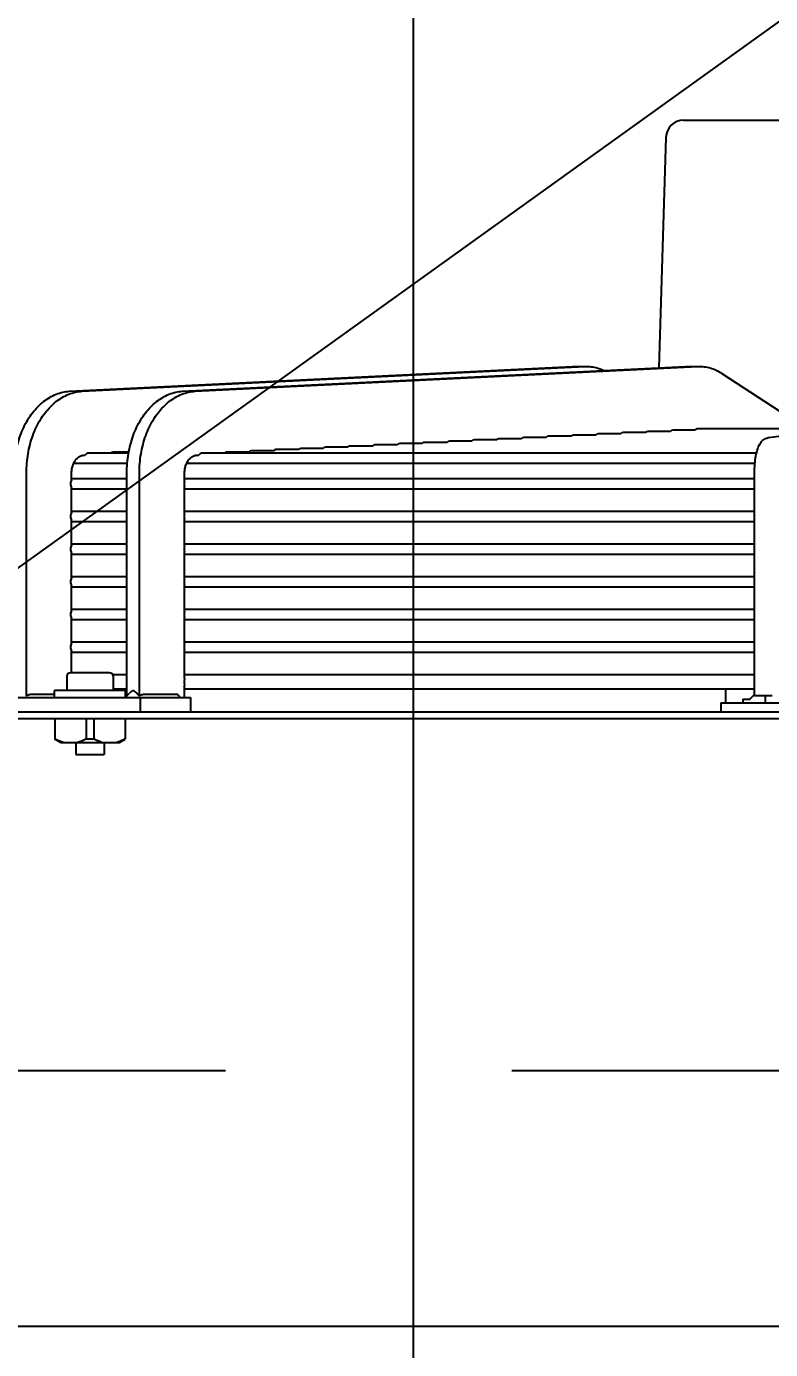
# Model space of a CAD drawing. Header units: millimetres. Extents: x 16200 to 32328, y 19251 to 29476.
# Drawn here: x 16303.39 to 16311.64, y 19596.96 to 19611.62 of the extents above; entities that cross this region are included whole.
import ezdxf

# ---------------------------------------------------------------- set-up
doc = ezdxf.new("R2010")
doc.units = ezdxf.units.MM
doc.header["$LTSCALE"] = 5
doc.linetypes.add('HIDDEN', pattern=[9.525, 6.35, -3.175])
doc.layers.add('UNIT', color=6, linetype='Continuous')
doc.layers.add('WS-NO-CONTROL', color=3, linetype='Continuous')
doc.styles.add('SUBMITTAL', font='romans.shx', dxfattribs={"width": 0.75})
doc.dimstyles.new('SUBMITTAL', dxfattribs={"dimtxt": 0.09375, "dimasz": 0.09375, "dimexe": 0.03125, "dimexo": 0.0625, "dimgap": 0.0625, "dimtad": 0, "dimdec": 4, "dimzin": 4, "dimdsep": 46, "dimlunit": 4, "dimtxsty": 'SUBMITTAL', "dimcen": 0.09375, "dimclre": 6, "dimadec": 0, "dimazin": 0, "dimtfac": 1, "dimtdec": 0, "dimtofl": 0, "dimtmove": 0, "dimatfit": 3, "dimfxl": 0, "dimfrac": 2, "dimtolj": 1, "dimtzin": 4, "dimarcsym": 0})

# ---------------------------------------------------------------- blocks, each defined once
blk = doc.blocks.new('*D98')
at = {"layer": 'WS-NO-CONTROL', "color": 6, "lineweight": -2}
for p, q in [((16249.536, 19595.795), (16249.536, 19636.925)), ((16307.686, 19595.527), (16307.686, 19636.925))]:
    blk.add_line(p, q, dxfattribs=at)
at = {"layer": 'WS-NO-CONTROL', "color": 3, "lineweight": -2}
for p, q in [((16249.536, 19634.325), (16244.986, 19634.325)), ((16303.136, 19634.325), (16254.086, 19634.325))]:
    blk.add_line(p, q, dxfattribs=at)
at = {"layer": 'WS-NO-CONTROL', "color": 3}
for points in [[(16254.086, 19635.083), (16254.086, 19633.567), (16249.536, 19634.325)], [(16303.136, 19635.083), (16303.136, 19633.567), (16307.686, 19634.325)]]:
    blk.add_solid(points, dxfattribs=at)
at = {"layer": 'WS-NO-CONTROL', "color": 3, "insert": (16227.679, 19634.325), "char_height": 4.55, "attachment_point": 5, "style": 'SUBMITTAL'}
blk.add_mtext('\\A1;4\'-10 1/8"', dxfattribs=at)

msp = doc.modelspace()

# ---------------------------------------------------------------- linework, layer by layer
at = {"layer": 'UNIT'}
for p, q in [((16310.6808, 19610.5774), (16320.7601, 19610.5774)), ((16310.484, 19610.3866), (16310.4061, 19607.8341)), ((16303.8722, 19607.5739), (16309.447, 19607.8485)), ((16304.0114, 19607.5739), (16309.5862, 19607.8485)), ((16305.1249, 19607.5739), (16310.6998, 19607.8485)), ((16305.2641, 19607.5739), (16310.8389, 19607.8485)), ((16309.4673, 19607.8489), (16309.6065, 19607.8489)), ((16310.7201, 19607.8489), (16310.8593, 19607.8489)), ((16311.1054, 19607.7721), (16312.0423, 19607.1581)), ((16311.6257, 19607.0615), (16313.6611, 19607.3361)), ((16309.9831, 19607.1029), (16309.7334, 19607.1029)), ((16310.2587, 19607.1164), (16310.0088, 19607.1164)), ((16310.5345, 19607.1299), (16310.2845, 19607.1299)), ((16310.8094, 19607.1434), (16310.5602, 19607.1434)), ((16312.3418, 19607.1581), (16310.8362, 19607.1581)), ((16306.9579, 19606.9544), (16306.7089, 19606.9544)), ((16307.2326, 19606.9679), (16306.9835, 19606.9679)), ((16307.5073, 19606.9814), (16307.2582, 19606.9814)), ((16307.7821, 19606.9949), (16307.533, 19606.9949)), ((16308.057, 19607.0084), (16307.8078, 19607.0084)), ((16308.3319, 19607.0219), (16308.0826, 19607.0219)), ((16308.6069, 19607.0354), (16308.3575, 19607.0354)), ((16308.8819, 19607.0489), (16308.6325, 19607.0489)), ((16309.1571, 19607.0624), (16308.9076, 19607.0624)), ((16309.4323, 19607.0759), (16309.1828, 19607.0759)), ((16309.7077, 19607.0894), (16309.458, 19607.0894)), ((16304.0288, 19606.8657), (16304.0451, 19606.8665)), ((16304.5256, 19606.8869), (16304.0755, 19606.8869)), ((16304.5281, 19606.9004), (16304.3498, 19606.9004)), ((16305.2816, 19606.8657), (16305.306, 19606.8669)), ((16311.4884, 19606.8869), (16305.3361, 19606.8869)), ((16305.8595, 19606.9004), (16305.6106, 19606.9004)), ((16306.134, 19606.9139), (16305.8851, 19606.9139)), ((16306.4086, 19606.9274), (16306.1597, 19606.9274)), ((16306.6832, 19606.9409), (16306.4342, 19606.9409)), ((16303.3932, 19604.1961), (16303.3932, 19606.6689)), ((16303.8943, 19606.5921), (16303.8943, 19606.6689)), ((16303.9171, 19606.7767), (16304.5113, 19606.7767)), ((16304.5068, 19604.1995), (16304.5068, 19606.6689)), ((16304.646, 19604.1961), (16304.646, 19606.6689)), ((16305.1471, 19606.5797), (16305.1471, 19606.6689)), ((16305.1698, 19606.7767), (16311.4715, 19606.7767)), ((16311.4666, 19604.1995), (16311.4666, 19606.6689)), ((16304.5068, 19606.605), (16303.8943, 19606.605)), ((16311.4666, 19606.605), (16305.1471, 19606.605)), ((16305.1471, 19606.2175), (16305.1471, 19606.5201)), ((16303.8943, 19606.2299), (16303.8943, 19606.5077)), ((16303.8943, 19606.4948), (16304.5068, 19606.4948)), ((16305.1471, 19606.4948), (16311.4666, 19606.4948)), ((16304.5068, 19606.2428), (16303.8943, 19606.2428)), ((16311.4666, 19606.2428), (16305.1471, 19606.2428)), ((16303.8943, 19605.8677), (16303.8943, 19606.1455)), ((16303.8943, 19606.1326), (16304.5068, 19606.1326)), ((16305.1471, 19605.8553), (16305.1471, 19606.1579)), ((16305.1471, 19606.1326), (16311.4666, 19606.1326)), ((16304.5068, 19605.8806), (16303.8943, 19605.8806)), ((16303.8943, 19605.5055), (16303.8943, 19605.7832)), ((16311.4666, 19605.8806), (16305.1471, 19605.8806)), ((16305.1471, 19605.4931), (16305.1471, 19605.7957)), ((16303.8943, 19605.7704), (16304.5068, 19605.7704)), ((16305.1471, 19605.7704), (16311.4666, 19605.7704)), ((16304.5068, 19605.5184), (16303.8943, 19605.5184)), ((16311.4666, 19605.5184), (16305.1471, 19605.5184)), ((16303.8943, 19605.1433), (16303.8943, 19605.421)), ((16303.8943, 19605.4081), (16304.5068, 19605.4081)), ((16305.1471, 19605.1309), (16305.1471, 19605.4334)), ((16305.1471, 19605.4081), (16311.4666, 19605.4081)), ((16304.5068, 19605.1562), (16303.8943, 19605.1562)), ((16303.8943, 19604.7811), (16303.8943, 19605.0588)), ((16311.4666, 19605.1562), (16305.1471, 19605.1562)), ((16305.1471, 19604.7687), (16305.1471, 19605.0712)), ((16303.8943, 19605.0459), (16304.5068, 19605.0459)), ((16305.1471, 19605.0459), (16311.4666, 19605.0459)), ((16304.5068, 19604.794), (16303.8943, 19604.794)), ((16311.4666, 19604.794), (16305.1471, 19604.794)), ((16303.8943, 19604.4554), (16303.8943, 19604.6966)), ((16303.8943, 19604.6837), (16304.5068, 19604.6837)), ((16305.1471, 19604.3906), (16305.1471, 19604.709)), ((16305.1471, 19604.6837), (16311.4666, 19604.6837)), ((16303.8418, 19604.416), (16303.8418, 19604.2585)), ((16304.3142, 19604.4554), (16303.8812, 19604.4554)), ((16304.5068, 19604.4318), (16304.3503, 19604.4318)), ((16304.3536, 19604.416), (16304.3536, 19604.2585)), ((16311.4666, 19604.4318), (16305.1471, 19604.4318)), ((16305.1471, 19604.1798), (16305.1471, 19604.3194)), ((16302.9842, 19604.1798), (16305.2113, 19604.1798)), ((16303.704, 19604.2126), (16303.435, 19604.2126)), ((16304.4914, 19604.2585), (16303.704, 19604.2585)), ((16303.704, 19604.1798), (16303.704, 19604.2585)), ((16304.3536, 19604.2782), (16304.5068, 19604.2782)), ((16304.4914, 19604.1842), (16304.4914, 19604.2585)), ((16304.6545, 19604.1798), (16304.6545, 19604.0223)), ((16305.0721, 19604.2126), (16304.6877, 19604.2126)), ((16305.1471, 19604.2782), (16311.4666, 19604.2782)), ((16305.2113, 19604.1798), (16305.2113, 19604.0223)), ((16311.1501, 19604.1227), (16311.1501, 19604.2782)), ((16311.6635, 19604.1995), (16311.4666, 19604.1995)), ((16311.5894, 19604.1227), (16311.5894, 19604.1995)), ((16298.8504, 19604.0223), (16332.5905, 19604.0223)), ((16311.0944, 19604.1227), (16320.3464, 19604.1227)), ((16311.0944, 19604.1227), (16311.0944, 19604.0223)), ((16311.3381, 19604.1621), (16311.4168, 19604.1621)), ((16311.3381, 19604.1621), (16311.3381, 19604.1227)), ((16332.5905, 19603.9436), (16298.8504, 19603.9436)), ((16303.708, 19603.9436), (16303.708, 19603.7214)), ((16304.056, 19603.9436), (16304.056, 19603.7214)), ((16304.1395, 19603.9436), (16304.1395, 19603.7214)), ((16304.4875, 19603.9436), (16304.4875, 19603.7214)), ((16303.7709, 19603.6837), (16303.708, 19603.7201)), ((16303.7709, 19603.6837), (16304.4245, 19603.6837)), ((16303.9402, 19603.6837), (16303.9402, 19603.5499)), ((16304.2552, 19603.6837), (16304.2552, 19603.5499)), ((16304.4245, 19603.6837), (16304.4875, 19603.7201)), ((16303.9402, 19603.5499), (16304.2552, 19603.5499)), ((16326.8269, 19597.2113), (16298.2301, 19597.2113))]:
    msp.add_line(p, q, dxfattribs=at)
for centre, radius, start, end in [((16310.6808, 19610.3806), 0.1969, 90, 178.25151), ((16303.8812, 19604.416), 0.0394, 90, 180), ((16304.3142, 19604.416), 0.0394, 0, 90), ((16311.6039, 19604.027), 0.2307, 126.49726, 144.15266)]:
    msp.add_arc(centre, radius, start, end, dxfattribs=at)
for centre, major_axis, ratio, start_param, end_param in [((16309.7334, 19607.0477), (0, -0.0551), 0.7109269, 3.1415422, 3.8564474), ((16310.0088, 19607.0612), (0, -0.0551), 0.7112612, 3.1415352, 3.8564398), ((16310.2845, 19607.0747), (0, -0.0551), 0.7116416, 3.1415269, 3.8564308), ((16310.5602, 19607.0882), (0, -0.0551), 0.712077, 3.141517, 3.8564199), ((16310.8362, 19607.103), (0, -0.0551), 0.71258, 3.1415074, 3.8909101), ((16306.7089, 19606.8993), (0, -0.0551), 0.7089205, 3.1415765, 3.8564847), ((16306.9835, 19606.9128), (0, -0.0551), 0.7090275, 3.141575, 3.8564831), ((16307.2582, 19606.9263), (0, -0.0551), 0.7091442, 3.1415734, 3.8564813), ((16307.533, 19606.9398), (0, -0.0551), 0.7092719, 3.1415715, 3.8564792), ((16307.8078, 19606.9533), (0, -0.0551), 0.7094121, 3.1415694, 3.8564769), ((16308.0826, 19606.9668), (0, -0.0551), 0.7095663, 3.1415669, 3.8564743), ((16308.3575, 19606.9803), (0, -0.0551), 0.7097366, 3.1415642, 3.8564713), ((16308.6325, 19606.9938), (0, -0.0551), 0.7099252, 3.141561, 3.8564678), ((16308.9076, 19607.0073), (0, -0.0551), 0.7101349, 3.1415573, 3.8564638), ((16309.1828, 19607.0208), (0, -0.0551), 0.710369, 3.141553, 3.8564592), ((16309.458, 19607.0343), (0, -0.0551), 0.7106314, 3.1415481, 3.8564538), ((16304.0755, 19606.8318), (0, -0.0551), 0.7079972, 3.1415858, 4.0326206), ((16304.3498, 19606.8453), (0, -0.0551), 0.7080429, 3.1415852, 3.8564942), ((16305.3361, 19606.8318), (0, -0.0551), 0.7084995, 3.1415818, 4.0233013), ((16305.6106, 19606.8453), (0, -0.0551), 0.708571, 3.141581, 3.8564896), ((16305.8851, 19606.8588), (0, -0.0551), 0.7086482, 3.14158, 3.8564885), ((16306.1597, 19606.8723), (0, -0.0551), 0.7087318, 3.141579, 3.8564874), ((16306.4342, 19606.8858), (0, -0.0551), 0.7088222, 3.1415778, 3.8564861), ((16303.9194, 19606.5499), (0, -0.0551), 0.7079678, 3.8398095, 4.712382), ((16303.9194, 19606.5499), (0, -0.0551), 0.7079678, 4.7123959, 5.5849684), ((16303.9194, 19606.1877), (0, -0.0551), 0.7079678, 3.8398095, 4.712382), ((16303.9194, 19606.1877), (0, -0.0551), 0.7079678, 4.7123959, 5.5849684), ((16303.9194, 19605.8255), (0, -0.0551), 0.7079678, 3.8398095, 4.712382), ((16303.9194, 19605.8255), (0, -0.0551), 0.7079678, 4.7123959, 5.5849684), ((16303.9194, 19605.4633), (0, -0.0551), 0.7079678, 3.8398095, 4.712382), ((16303.9194, 19605.4633), (0, -0.0551), 0.7079678, 4.7123959, 5.5849684), ((16303.9194, 19605.1011), (0, -0.0551), 0.7079678, 3.8398095, 4.712382), ((16303.9194, 19605.1011), (0, -0.0551), 0.7079678, 4.7123959, 5.5849684), ((16303.9194, 19604.7389), (0, -0.0551), 0.7079678, 3.8398095, 4.712382), ((16303.9194, 19604.7389), (0, -0.0551), 0.7079678, 4.7123959, 5.5849684), ((16306.0681, 19605.5884), (0, -1.969), 0.7071068, 5.4860047, 5.5095695)]:
    msp.add_ellipse(centre, major_axis=major_axis, ratio=ratio, start_param=start_param, end_param=end_param, dxfattribs=at)
for points in [[(16309.449, 19607.8485), (16309.4551, 19607.8488), (16309.4612, 19607.8489), (16309.4673, 19607.8489)], [(16310.7018, 19607.8485), (16310.7079, 19607.8488), (16310.714, 19607.8489), (16310.7201, 19607.8489)], [(16304.4869, 19604.1798), (16304.5031, 19604.1956), (16304.519, 19604.2117), (16304.5346, 19604.228)], [(16303.7992, 19603.6837), (16303.796, 19603.6847), (16303.7895, 19603.6867), (16303.7798, 19603.6899), (16303.77, 19603.6935), (16303.7601, 19603.6973), (16303.7501, 19603.7015), (16303.74, 19603.7059), (16303.7296, 19603.7107), (16303.7189, 19603.7158), (16303.7117, 19603.7195), (16303.708, 19603.7214)], [(16304.056, 19603.7214), (16304.0522, 19603.7195), (16304.0448, 19603.7158), (16304.0341, 19603.7106), (16304.0237, 19603.7058), (16304.0135, 19603.7013), (16304.0034, 19603.6972), (16303.9936, 19603.6934), (16303.9839, 19603.6899), (16303.9743, 19603.6866), (16303.9679, 19603.6847), (16303.9647, 19603.6837)], [(16304.1395, 19603.7214), (16304.1348, 19603.7211), (16304.1256, 19603.7206), (16304.1116, 19603.7202), (16304.0977, 19603.72), (16304.0838, 19603.7202), (16304.0699, 19603.7206), (16304.0606, 19603.7211), (16304.056, 19603.7214)], [(16304.2308, 19603.6837), (16304.2275, 19603.6847), (16304.221, 19603.6867), (16304.2113, 19603.6899), (16304.2015, 19603.6935), (16304.1917, 19603.6973), (16304.1816, 19603.7015), (16304.1715, 19603.7059), (16304.1611, 19603.7107), (16304.1504, 19603.7158), (16304.1432, 19603.7195), (16304.1395, 19603.7214)], [(16304.4875, 19603.7214), (16304.4837, 19603.7195), (16304.4763, 19603.7158), (16304.4656, 19603.7106), (16304.4552, 19603.7058), (16304.445, 19603.7013), (16304.435, 19603.6972), (16304.4251, 19603.6934), (16304.4154, 19603.6899), (16304.4058, 19603.6866), (16304.3994, 19603.6847), (16304.3962, 19603.6837)]]:
    msp.add_open_spline(points, degree=3, dxfattribs=at)
for points, knots in [([(16309.5862, 19607.8484), (16309.6091, 19607.8496), (16309.6321, 19607.8488), (16309.6549, 19607.8461), (16309.6777, 19607.8435), (16309.7004, 19607.8389), (16309.7228, 19607.8325), (16309.7452, 19607.8261), (16309.7673, 19607.8178), (16309.7891, 19607.8077), (16309.7916, 19607.8065), (16309.7942, 19607.8053), (16309.7967, 19607.8041)], [0, 0, 0, 0, 0.25037629, 0.25037629, 0.25037629, 0.50056405, 0.50056405, 0.50056405, 0.75075182, 0.75075182, 0.75075182, 0.78029111, 0.78029111, 0.78029111, 0.78029111]), ([(16310.8389, 19607.8484), (16310.8618, 19607.8496), (16310.8848, 19607.8488), (16310.9077, 19607.8461), (16310.9305, 19607.8435), (16310.9531, 19607.8389), (16310.9755, 19607.8325), (16310.9979, 19607.8261), (16311.02, 19607.8178), (16311.0418, 19607.8077), (16311.0635, 19607.7976), (16311.0848, 19607.7858), (16311.1055, 19607.7722)], [0, 0, 0, 0, 0.2503763, 0.2503763, 0.2503763, 0.5005641, 0.5005641, 0.5005641, 0.7507518, 0.7507518, 0.7507518, 1, 1, 1, 1]), ([(16303.254, 19606.6689), (16303.254, 19606.7044), (16303.2555, 19606.7403), (16303.2585, 19606.7757), (16303.2615, 19606.8112), (16303.2659, 19606.8461), (16303.2718, 19606.8808), (16303.2777, 19606.9154), (16303.2851, 19606.9498), (16303.2939, 19606.9833), (16303.3026, 19607.0167), (16303.3127, 19607.0493), (16303.3242, 19607.081), (16303.3357, 19607.1128), (16303.3486, 19607.1438), (16303.3626, 19607.1734), (16303.3767, 19607.203), (16303.3919, 19607.2313), (16303.4083, 19607.2583), (16303.4247, 19607.2854), (16303.4424, 19607.3112), (16303.461, 19607.3354), (16303.4795, 19607.3595), (16303.499, 19607.382), (16303.5194, 19607.4029), (16303.5399, 19607.4237), (16303.5613, 19607.443), (16303.5834, 19607.4603), (16303.6054, 19607.4777), (16303.628, 19607.4931), (16303.6514, 19607.5066), (16303.6747, 19607.5201), (16303.6987, 19607.5318), (16303.723, 19607.5413), (16303.7473, 19607.5509), (16303.7719, 19607.5583), (16303.7968, 19607.5638), (16303.8217, 19607.5692), (16303.8471, 19607.5726), (16303.8722, 19607.5738)], [0, 0, 0, 0, 0.076921, 0.076921, 0.076921, 0.1538421, 0.1538421, 0.1538421, 0.2307631, 0.2307631, 0.2307631, 0.3076842, 0.3076842, 0.3076842, 0.3846052, 0.3846052, 0.3846052, 0.4615263, 0.4615263, 0.4615263, 0.5384473, 0.5384473, 0.5384473, 0.6153684, 0.6153684, 0.6153684, 0.6922894, 0.6922894, 0.6922894, 0.7692105, 0.7692105, 0.7692105, 0.8461315, 0.8461315, 0.8461315, 0.9230526, 0.9230526, 0.9230526, 1, 1, 1, 1]), ([(16303.3932, 19606.6689), (16303.3932, 19606.7044), (16303.3947, 19606.7403), (16303.3977, 19606.7757), (16303.4007, 19606.8112), (16303.4051, 19606.8461), (16303.411, 19606.8808), (16303.4169, 19606.9154), (16303.4243, 19606.9498), (16303.4331, 19606.9833), (16303.4418, 19607.0167), (16303.4519, 19607.0493), (16303.4634, 19607.081), (16303.4749, 19607.1128), (16303.4878, 19607.1438), (16303.5018, 19607.1734), (16303.5159, 19607.203), (16303.5311, 19607.2313), (16303.5475, 19607.2583), (16303.5639, 19607.2854), (16303.5816, 19607.3112), (16303.6002, 19607.3354), (16303.6187, 19607.3595), (16303.6382, 19607.382), (16303.6586, 19607.4029), (16303.6791, 19607.4237), (16303.7005, 19607.443), (16303.7225, 19607.4603), (16303.7446, 19607.4777), (16303.7672, 19607.4931), (16303.7906, 19607.5066), (16303.8139, 19607.5201), (16303.8379, 19607.5318), (16303.8622, 19607.5413), (16303.8865, 19607.5509), (16303.9111, 19607.5583), (16303.936, 19607.5638), (16303.9609, 19607.5692), (16303.9862, 19607.5726), (16304.0114, 19607.5738)], [0, 0, 0, 0, 0.076921, 0.076921, 0.076921, 0.1538421, 0.1538421, 0.1538421, 0.2307631, 0.2307631, 0.2307631, 0.3076842, 0.3076842, 0.3076842, 0.3846052, 0.3846052, 0.3846052, 0.4615263, 0.4615263, 0.4615263, 0.5384473, 0.5384473, 0.5384473, 0.6153684, 0.6153684, 0.6153684, 0.6922894, 0.6922894, 0.6922894, 0.7692105, 0.7692105, 0.7692105, 0.8461315, 0.8461315, 0.8461315, 0.9230526, 0.9230526, 0.9230526, 1, 1, 1, 1]), ([(16304.5068, 19606.6689), (16304.5068, 19606.7044), (16304.5083, 19606.7403), (16304.5112, 19606.7757), (16304.5142, 19606.8112), (16304.5186, 19606.8461), (16304.5246, 19606.8808), (16304.5305, 19606.9154), (16304.5379, 19606.9498), (16304.5466, 19606.9833), (16304.5554, 19607.0167), (16304.5655, 19607.0493), (16304.577, 19607.081), (16304.5885, 19607.1128), (16304.6013, 19607.1438), (16304.6154, 19607.1734), (16304.6294, 19607.203), (16304.6446, 19607.2313), (16304.6611, 19607.2583), (16304.6775, 19607.2854), (16304.6952, 19607.3112), (16304.7137, 19607.3354), (16304.7323, 19607.3595), (16304.7517, 19607.382), (16304.7722, 19607.4029), (16304.7926, 19607.4237), (16304.8141, 19607.443), (16304.8361, 19607.4603), (16304.8581, 19607.4777), (16304.8808, 19607.4931), (16304.9041, 19607.5066), (16304.9275, 19607.5201), (16304.9515, 19607.5318), (16304.9758, 19607.5413), (16305.0001, 19607.5509), (16305.0246, 19607.5583), (16305.0495, 19607.5638), (16305.0745, 19607.5692), (16305.0998, 19607.5726), (16305.1249, 19607.5738)], [0, 0, 0, 0, 0.076921, 0.076921, 0.076921, 0.1538421, 0.1538421, 0.1538421, 0.2307631, 0.2307631, 0.2307631, 0.3076842, 0.3076842, 0.3076842, 0.3846052, 0.3846052, 0.3846052, 0.4615263, 0.4615263, 0.4615263, 0.5384473, 0.5384473, 0.5384473, 0.6153684, 0.6153684, 0.6153684, 0.6922894, 0.6922894, 0.6922894, 0.7692105, 0.7692105, 0.7692105, 0.8461315, 0.8461315, 0.8461315, 0.9230526, 0.9230526, 0.9230526, 1, 1, 1, 1]), ([(16304.646, 19606.6689), (16304.646, 19606.7044), (16304.6475, 19606.7403), (16304.6504, 19606.7757), (16304.6534, 19606.8112), (16304.6578, 19606.8461), (16304.6638, 19606.8808), (16304.6697, 19606.9154), (16304.6771, 19606.9498), (16304.6858, 19606.9833), (16304.6946, 19607.0167), (16304.7047, 19607.0493), (16304.7162, 19607.081), (16304.7277, 19607.1128), (16304.7405, 19607.1438), (16304.7546, 19607.1734), (16304.7686, 19607.203), (16304.7838, 19607.2313), (16304.8003, 19607.2583), (16304.8167, 19607.2854), (16304.8343, 19607.3112), (16304.8529, 19607.3354), (16304.8715, 19607.3595), (16304.8909, 19607.382), (16304.9114, 19607.4029), (16304.9318, 19607.4237), (16304.9533, 19607.443), (16304.9753, 19607.4603), (16304.9973, 19607.4777), (16305.02, 19607.4931), (16305.0433, 19607.5066), (16305.0666, 19607.5201), (16305.0907, 19607.5318), (16305.115, 19607.5413), (16305.1393, 19607.5509), (16305.1638, 19607.5583), (16305.1887, 19607.5638), (16305.2137, 19607.5692), (16305.239, 19607.5726), (16305.2641, 19607.5738)], [0, 0, 0, 0, 0.076921, 0.076921, 0.076921, 0.1538421, 0.1538421, 0.1538421, 0.2307631, 0.2307631, 0.2307631, 0.3076842, 0.3076842, 0.3076842, 0.3846052, 0.3846052, 0.3846052, 0.4615263, 0.4615263, 0.4615263, 0.5384473, 0.5384473, 0.5384473, 0.6153684, 0.6153684, 0.6153684, 0.6922894, 0.6922894, 0.6922894, 0.7692105, 0.7692105, 0.7692105, 0.8461315, 0.8461315, 0.8461315, 0.9230526, 0.9230526, 0.9230526, 1, 1, 1, 1]), ([(16311.4666, 19606.6689), (16311.4666, 19606.7017), (16311.4679, 19606.7345), (16311.4731, 19606.7979), (16311.477, 19606.8283), (16311.4874, 19606.8852), (16311.4938, 19606.9115), (16311.5104, 19606.9601), (16311.5199, 19606.9825), (16311.5437, 19607.0152), (16311.5528, 19607.0257), (16311.5789, 19607.0462), (16311.5971, 19607.0562), (16311.6213, 19607.0608), (16311.6234, 19607.0612), (16311.6257, 19607.0615)], [1.5707963, 1.5707963, 1.5707963, 1.5707963, 1.8779743, 1.8779743, 2.1851522, 2.1851522, 2.4923302, 2.4923302, 2.7995081, 2.7995081, 2.9409737, 2.9409737, 3.0918576, 3.0918576, 3.1066861, 3.1066861, 3.1066861, 3.1066861]), ([(16303.8943, 19606.6689), (16303.8943, 19606.6766), (16303.8946, 19606.6844), (16303.8953, 19606.692), (16303.8959, 19606.6997), (16303.8969, 19606.7074), (16303.8982, 19606.7149), (16303.8995, 19606.7224), (16303.9011, 19606.7299), (16303.903, 19606.7371), (16303.9049, 19606.7444), (16303.9071, 19606.7515), (16303.9096, 19606.7584), (16303.9121, 19606.7653), (16303.9148, 19606.772), (16303.9179, 19606.7784), (16303.921, 19606.7849), (16303.9243, 19606.7911), (16303.9279, 19606.797), (16303.9314, 19606.8028), (16303.9352, 19606.8084), (16303.9393, 19606.8137), (16303.9433, 19606.8189), (16303.9476, 19606.8238), (16303.952, 19606.8284), (16303.9565, 19606.8329), (16303.9611, 19606.8371), (16303.9659, 19606.8409), (16303.9707, 19606.8446), (16303.9757, 19606.848), (16303.9808, 19606.851), (16303.9858, 19606.8539), (16303.991, 19606.8564), (16303.9963, 19606.8585), (16304.0016, 19606.8606), (16304.007, 19606.8622), (16304.0124, 19606.8634), (16304.0178, 19606.8646), (16304.0233, 19606.8653), (16304.0288, 19606.8656)], [0, 0, 0, 0, 0.076921, 0.076921, 0.076921, 0.153842, 0.153842, 0.153842, 0.230763, 0.230763, 0.230763, 0.307684, 0.307684, 0.307684, 0.384605, 0.384605, 0.384605, 0.461526, 0.461526, 0.461526, 0.538447, 0.538447, 0.538447, 0.615368, 0.615368, 0.615368, 0.692289, 0.692289, 0.692289, 0.7692101, 0.7692101, 0.7692101, 0.8461311, 0.8461311, 0.8461311, 0.9230521, 0.9230521, 0.9230521, 1, 1, 1, 1]), ([(16305.1471, 19606.6689), (16305.1471, 19606.6766), (16305.1474, 19606.6844), (16305.148, 19606.692), (16305.1487, 19606.6997), (16305.1496, 19606.7074), (16305.1509, 19606.7149), (16305.1522, 19606.7224), (16305.1538, 19606.7299), (16305.1557, 19606.7371), (16305.1576, 19606.7444), (16305.1598, 19606.7515), (16305.1623, 19606.7584), (16305.1648, 19606.7653), (16305.1676, 19606.772), (16305.1706, 19606.7784), (16305.1737, 19606.7849), (16305.177, 19606.7911), (16305.1806, 19606.797), (16305.1842, 19606.8028), (16305.188, 19606.8084), (16305.192, 19606.8137), (16305.1961, 19606.8189), (16305.2003, 19606.8238), (16305.2048, 19606.8284), (16305.2092, 19606.8329), (16305.2139, 19606.8371), (16305.2187, 19606.8409), (16305.2235, 19606.8446), (16305.2284, 19606.848), (16305.2335, 19606.851), (16305.2386, 19606.8539), (16305.2438, 19606.8564), (16305.2491, 19606.8585), (16305.2544, 19606.8606), (16305.2597, 19606.8622), (16305.2652, 19606.8634), (16305.2706, 19606.8646), (16305.2761, 19606.8653), (16305.2816, 19606.8656)], [0, 0, 0, 0, 0.076921, 0.076921, 0.076921, 0.153842, 0.153842, 0.153842, 0.230763, 0.230763, 0.230763, 0.307684, 0.307684, 0.307684, 0.384605, 0.384605, 0.384605, 0.461526, 0.461526, 0.461526, 0.538447, 0.538447, 0.538447, 0.615368, 0.615368, 0.615368, 0.692289, 0.692289, 0.692289, 0.7692101, 0.7692101, 0.7692101, 0.8461311, 0.8461311, 0.8461311, 0.9230521, 0.9230521, 0.9230521, 1, 1, 1, 1]), ([(16305.1471, 19606.5797), (16305.1458, 19606.5768), (16305.1447, 19606.5738), (16305.142, 19606.5647), (16305.1409, 19606.5567), (16305.1409, 19606.5499)], [0.754611842, 0.754611842, 0.754611842, 0.754611842, 0.778331745, 0.778331745, 0.830133896, 0.830133896, 0.830133896, 0.830133896]), ([(16305.1409, 19606.5499), (16305.1409, 19606.5431), (16305.142, 19606.5351), (16305.1447, 19606.5259), (16305.1458, 19606.5229), (16305.1471, 19606.5201)], [0, 0, 0, 0, 0.051802151, 0.051802151, 0.075522054, 0.075522054, 0.075522054, 0.075522054]), ([(16305.1471, 19606.2175), (16305.1458, 19606.2146), (16305.1447, 19606.2116), (16305.142, 19606.2025), (16305.1409, 19606.1945), (16305.1409, 19606.1877)], [0.754611842, 0.754611842, 0.754611842, 0.754611842, 0.778331745, 0.778331745, 0.830133896, 0.830133896, 0.830133896, 0.830133896]), ([(16305.1409, 19606.1877), (16305.1409, 19606.1809), (16305.142, 19606.1729), (16305.1447, 19606.1637), (16305.1458, 19606.1607), (16305.1471, 19606.1579)], [0, 0, 0, 0, 0.051802151, 0.051802151, 0.075522054, 0.075522054, 0.075522054, 0.075522054]), ([(16305.1471, 19605.8553), (16305.1458, 19605.8524), (16305.1447, 19605.8494), (16305.142, 19605.8403), (16305.1409, 19605.8323), (16305.1409, 19605.8255)], [-0.075522054, -0.075522054, -0.075522054, -0.075522054, -0.051802151, -0.051802151, 0, 0, 0, 0]), ([(16305.1409, 19605.8255), (16305.1409, 19605.8187), (16305.142, 19605.8107), (16305.1447, 19605.8015), (16305.1458, 19605.7985), (16305.1471, 19605.7957)], [-0.830133896, -0.830133896, -0.830133896, -0.830133896, -0.778331745, -0.778331745, -0.754611842, -0.754611842, -0.754611842, -0.754611842]), ([(16305.1471, 19605.4931), (16305.1458, 19605.4902), (16305.1447, 19605.4872), (16305.142, 19605.4781), (16305.1409, 19605.4701), (16305.1409, 19605.4633)], [-0.075522054, -0.075522054, -0.075522054, -0.075522054, -0.051802151, -0.051802151, 0, 0, 0, 0]), ([(16305.1409, 19605.4633), (16305.1409, 19605.4565), (16305.142, 19605.4485), (16305.1447, 19605.4393), (16305.1458, 19605.4363), (16305.1471, 19605.4334)], [-0.830133897, -0.830133897, -0.830133897, -0.830133897, -0.778331746, -0.778331746, -0.754611843, -0.754611843, -0.754611843, -0.754611843]), ([(16305.1471, 19605.1309), (16305.1458, 19605.128), (16305.1447, 19605.125), (16305.142, 19605.1159), (16305.1409, 19605.1079), (16305.1409, 19605.1011)], [-0.075522054, -0.075522054, -0.075522054, -0.075522054, -0.051802151, -0.051802151, 0, 0, 0, 0]), ([(16305.1409, 19605.1011), (16305.1409, 19605.0943), (16305.142, 19605.0863), (16305.1447, 19605.0771), (16305.1458, 19605.0741), (16305.1471, 19605.0712)], [-0.830133897, -0.830133897, -0.830133897, -0.830133897, -0.77830675, -0.77830675, -0.754610412, -0.754610412, -0.754610412, -0.754610412]), ([(16305.1471, 19604.7687), (16305.1458, 19604.7658), (16305.1447, 19604.7628), (16305.142, 19604.7537), (16305.1409, 19604.7457), (16305.1409, 19604.7389)], [-0.075522054, -0.075522054, -0.075522054, -0.075522054, -0.051802151, -0.051802151, 0, 0, 0, 0]), ([(16305.1409, 19604.7389), (16305.1409, 19604.7321), (16305.142, 19604.7241), (16305.1447, 19604.7149), (16305.1458, 19604.7119), (16305.1471, 19604.709)], [0, 0, 0, 0, 0.051802151, 0.051802151, 0.075522054, 0.075522054, 0.075522054, 0.075522054]), ([(16305.1471, 19604.3906), (16305.1463, 19604.3885), (16305.1456, 19604.3864), (16305.1424, 19604.3756), (16305.1409, 19604.3645), (16305.1409, 19604.355)], [1.067161101, 1.067161101, 1.067161101, 1.067161101, 1.084108004, 1.084108004, 1.156260963, 1.156260963, 1.156260963, 1.156260963]), ([(16305.1409, 19604.355), (16305.1409, 19604.3455), (16305.1424, 19604.3344), (16305.1456, 19604.3236), (16305.1463, 19604.3215), (16305.1471, 19604.3194)], [-1.156260963, -1.156260963, -1.156260963, -1.156260963, -1.084108004, -1.084108004, -1.067161101, -1.067161101, -1.067161101, -1.067161101]), ([(16303.435, 19604.2126), (16303.4338, 19604.2126), (16303.4326, 19604.2126), (16303.4314, 19604.2125), (16303.4302, 19604.2124), (16303.429, 19604.2123), (16303.4278, 19604.2121), (16303.4266, 19604.2119), (16303.4254, 19604.2117), (16303.4242, 19604.2114), (16303.4241, 19604.2114), (16303.424, 19604.2114), (16303.424, 19604.2114), (16303.4228, 19604.2111), (16303.4217, 19604.2108), (16303.4206, 19604.2105), (16303.4194, 19604.2101), (16303.4182, 19604.2097), (16303.4169, 19604.2093), (16303.4157, 19604.2088), (16303.4145, 19604.2084), (16303.4132, 19604.2078), (16303.4129, 19604.2077), (16303.4127, 19604.2076), (16303.4124, 19604.2074), (16303.4114, 19604.207), (16303.4104, 19604.2066), (16303.4095, 19604.2061), (16303.4082, 19604.2055), (16303.4069, 19604.2048), (16303.4056, 19604.2041), (16303.4043, 19604.2033), (16303.403, 19604.2026), (16303.4016, 19604.2017), (16303.4009, 19604.2013), (16303.4002, 19604.2008), (16303.3995, 19604.2004), (16303.3989, 19604.2), (16303.3982, 19604.1995), (16303.3975, 19604.1991), (16303.3961, 19604.1981), (16303.3947, 19604.1971), (16303.3932, 19604.1961)], [0, 0, 0, 0, 0.0909091, 0.0909091, 0.0909091, 0.1818182, 0.1818182, 0.1818182, 0.2727273, 0.2727273, 0.2727273, 0.2796798, 0.2796798, 0.2796798, 0.3636364, 0.3636364, 0.3636364, 0.4545455, 0.4545455, 0.4545455, 0.5454545, 0.5454545, 0.5454545, 0.5668519, 0.5668519, 0.5668519, 0.6363636, 0.6363636, 0.6363636, 0.7272727, 0.7272727, 0.7272727, 0.8181818, 0.8181818, 0.8181818, 0.8653178, 0.8653178, 0.8653178, 0.9090909, 0.9090909, 0.9090909, 1, 1, 1, 1]), ([(16304.646, 19604.1961), (16304.6314, 19604.2137), (16304.6194, 19604.2275), (16304.6029, 19604.2427), (16304.5972, 19604.247), (16304.5889, 19604.2514), (16304.5859, 19604.2526), (16304.5808, 19604.2538), (16304.5786, 19604.2541), (16304.5741, 19604.2541), (16304.572, 19604.2538), (16304.5668, 19604.2526), (16304.5639, 19604.2514), (16304.5555, 19604.247), (16304.5498, 19604.2427), (16304.5409, 19604.2345), (16304.5378, 19604.2314), (16304.5346, 19604.228)], [-0.853538, -0.853538, -0.853538, -0.853538, -0.64697322, -0.64697322, -0.53019502, -0.53019502, -0.4705504, -0.4705504, -0.42676965, -0.42676965, -0.38298892, -0.38298892, -0.32334436, -0.32334436, -0.20656641, -0.20656641, -0.14841074, -0.14841074, -0.14841074, -0.14841074]), ([(16304.6877, 19604.2126), (16304.6865, 19604.2126), (16304.6853, 19604.2126), (16304.6841, 19604.2125), (16304.683, 19604.2124), (16304.6818, 19604.2123), (16304.6806, 19604.2121), (16304.6794, 19604.2119), (16304.6782, 19604.2117), (16304.677, 19604.2114), (16304.6769, 19604.2114), (16304.6768, 19604.2114), (16304.6767, 19604.2114), (16304.6756, 19604.2111), (16304.6745, 19604.2108), (16304.6734, 19604.2105), (16304.6721, 19604.2101), (16304.6709, 19604.2097), (16304.6697, 19604.2093), (16304.6685, 19604.2088), (16304.6672, 19604.2084), (16304.666, 19604.2078), (16304.6657, 19604.2077), (16304.6654, 19604.2076), (16304.6651, 19604.2074), (16304.6642, 19604.207), (16304.6632, 19604.2066), (16304.6622, 19604.2061), (16304.6609, 19604.2055), (16304.6597, 19604.2048), (16304.6584, 19604.2041), (16304.657, 19604.2033), (16304.6557, 19604.2026), (16304.6544, 19604.2017), (16304.6537, 19604.2013), (16304.653, 19604.2008), (16304.6523, 19604.2004), (16304.6516, 19604.2), (16304.6509, 19604.1995), (16304.6503, 19604.1991), (16304.6489, 19604.1981), (16304.6474, 19604.1971), (16304.646, 19604.1961)], [0, 0, 0, 0, 0.0909091, 0.0909091, 0.0909091, 0.1818182, 0.1818182, 0.1818182, 0.2727273, 0.2727273, 0.2727273, 0.2797096, 0.2797096, 0.2797096, 0.3636364, 0.3636364, 0.3636364, 0.4545455, 0.4545455, 0.4545455, 0.5454545, 0.5454545, 0.5454545, 0.5668899, 0.5668899, 0.5668899, 0.6363636, 0.6363636, 0.6363636, 0.7272727, 0.7272727, 0.7272727, 0.8181818, 0.8181818, 0.8181818, 0.8653352, 0.8653352, 0.8653352, 0.9090909, 0.9090909, 0.9090909, 1, 1, 1, 1]), ([(16303.708, 19603.7214), (16303.708, 19603.7211), (16303.708, 19603.7206), (16303.708, 19603.7202), (16303.708, 19603.7201), (16303.708, 19603.7201)], [0, 0, 0, 0, 0.16666667, 0.33333333, 0.5, 0.5, 0.5, 0.5])]:
    msp.add_open_spline(points, degree=3, knots=knots, dxfattribs=at)
at = {"layer": 'WS-NO-CONTROL', "linetype": 'HIDDEN', "ltscale": 0.2}
msp.add_lwpolyline([(16280.2009, 19600.0476), (16312.6573, 19600.0476), (16312.6573, 19589.2423), (16280.2009, 19589.2423), (16280.2009, 19600.0476)], dxfattribs=at)

# ---------------------------------------------------------------- dimensions: what is measured, and where the dimension line sits
at = {"layer": 'WS-NO-CONTROL', "color": 3}
dim = msp.add_linear_dim(base=(16249.5356, 19634.325), p1=(16307.6863, 19592.927), p2=(16249.5356, 19593.1954), dimstyle='SUBMITTAL', override={"dimscale": 65, "dimtxt": 0.07, "dimasz": 0.07, "dimexe": 0.04, "dimexo": 0.04, "dimgap": 0.03125, "dimdec": 3, "dimzin": 3, "dimclrd": 3, "dimclrt": 3, "dimtdec": 3, "dimtix": 1}, dxfattribs=at)
dim.commit()
dim.dimension.update_dxf_attribs({"geometry": '*D98', "text_midpoint": (16227.6794, 19634.325), "dimtype": 160})

# ---------------------------------------------------------------- leaders
at = {"layer": 'WS-NO-CONTROL', "annotation_type": 0, "has_hookline": 1, "hookline_direction": 0, "text_width": 52.65}
msp.add_leader([(16285.6101, 19592.927), (16354.5681, 19642.3937), (16358.6407, 19642.3937)], dimstyle='SUBMITTAL', override={"dimscale": 58.18, "dimasz": 0.07, "dimgap": 0.03, "dimcen": 4.055284, "dimarcsym": 1}, dxfattribs=at)

doc.saveas('drawing.dxf')
